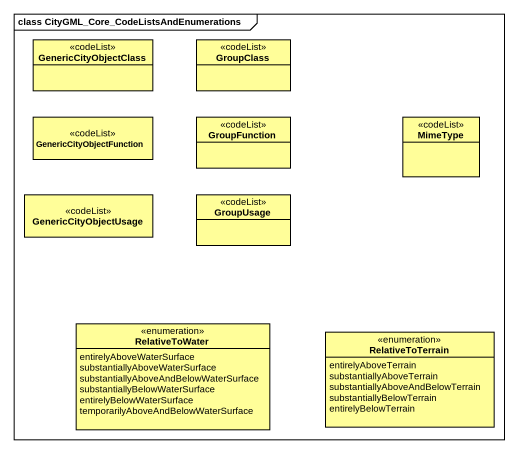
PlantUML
@startuml
mainframe class CityGML_Core_CodeListsAndEnumerations
hide circle
hide empty members
class GenericCityObjectClass <<codeList>> #FFFE99
class GroupClass <<codeList>> #FFFE99
class GenericCityObjectFunction <<codeList>> #FFFE99
class GroupFunction <<codeList>> #FFFE99
class MimeType <<codeList>> #FFFE99
class GenericCityObjectUsage <<codeList>> #FFFE99
class GroupUsage <<codeList>> #FFFE99
enum RelativeToWater #FFFE99 {
  entirelyAboveWaterSurface
  substantiallyAboveWaterSurface
  substantiallyAboveAndBelowWaterSurface
  substantiallyBelowWaterSurface
  entirelyBelowWaterSurface
  temporarilyAboveAndBelowWaterSurface
}
enum RelativeToTerrain #FFFE99 {
  entirelyAboveTerrain
  substantiallyAboveTerrain
  substantiallyAboveAndBelowTerrain
  substantiallyBelowTerrain
  entirelyBelowTerrain
}
@enduml
